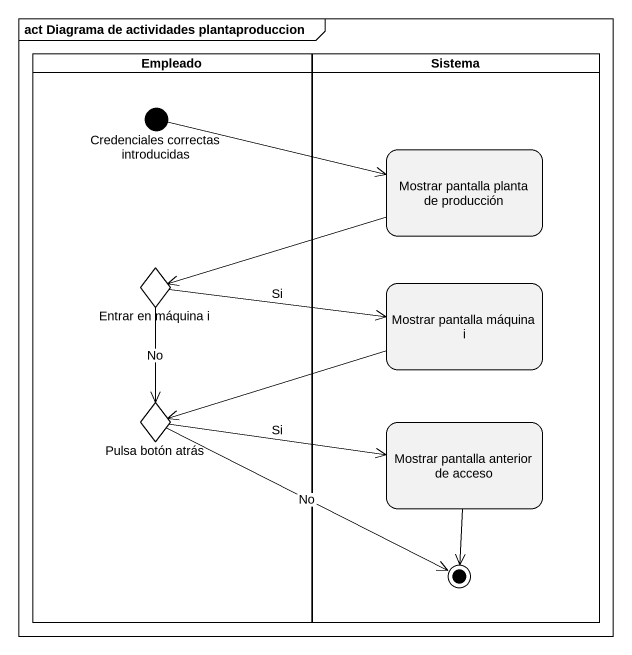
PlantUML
@startuml
mainframe act Diagrama de actividades plantaproduccion
hide empty description
state Empleado <<partition>> {
  state "Credenciales correctas introducidas" as Credenciales_correctas <<start>>
  state "Entrar en máquina i" as Entrar_en_máquina_i <<choice>>
  state "Pulsa botón atrás" as Pulsa_botón_atrás <<choice>>
}
state Sistema <<partition>> {
  state "Mostrar pantalla planta de producción" as Mostrar_pantalla_planta_de
  state "Mostrar pantalla máquina i" as Mostrar_pantalla_máquina_i
  state "Mostrar pantalla anterior de acceso" as Mostrar_pantalla_anterior
  state final1 <<end>>
}
Credenciales_correctas -right-> Mostrar_pantalla_planta_de
Mostrar_pantalla_planta_de -left-> Entrar_en_máquina_i
Entrar_en_máquina_i -right-> Mostrar_pantalla_máquina_i : Si
Entrar_en_máquina_i --> Pulsa_botón_atrás : No
Mostrar_pantalla_máquina_i -left-> Pulsa_botón_atrás
Pulsa_botón_atrás -right-> Mostrar_pantalla_anterior : Si
Pulsa_botón_atrás -right-> final1 : No
Mostrar_pantalla_anterior --> final1
@enduml
